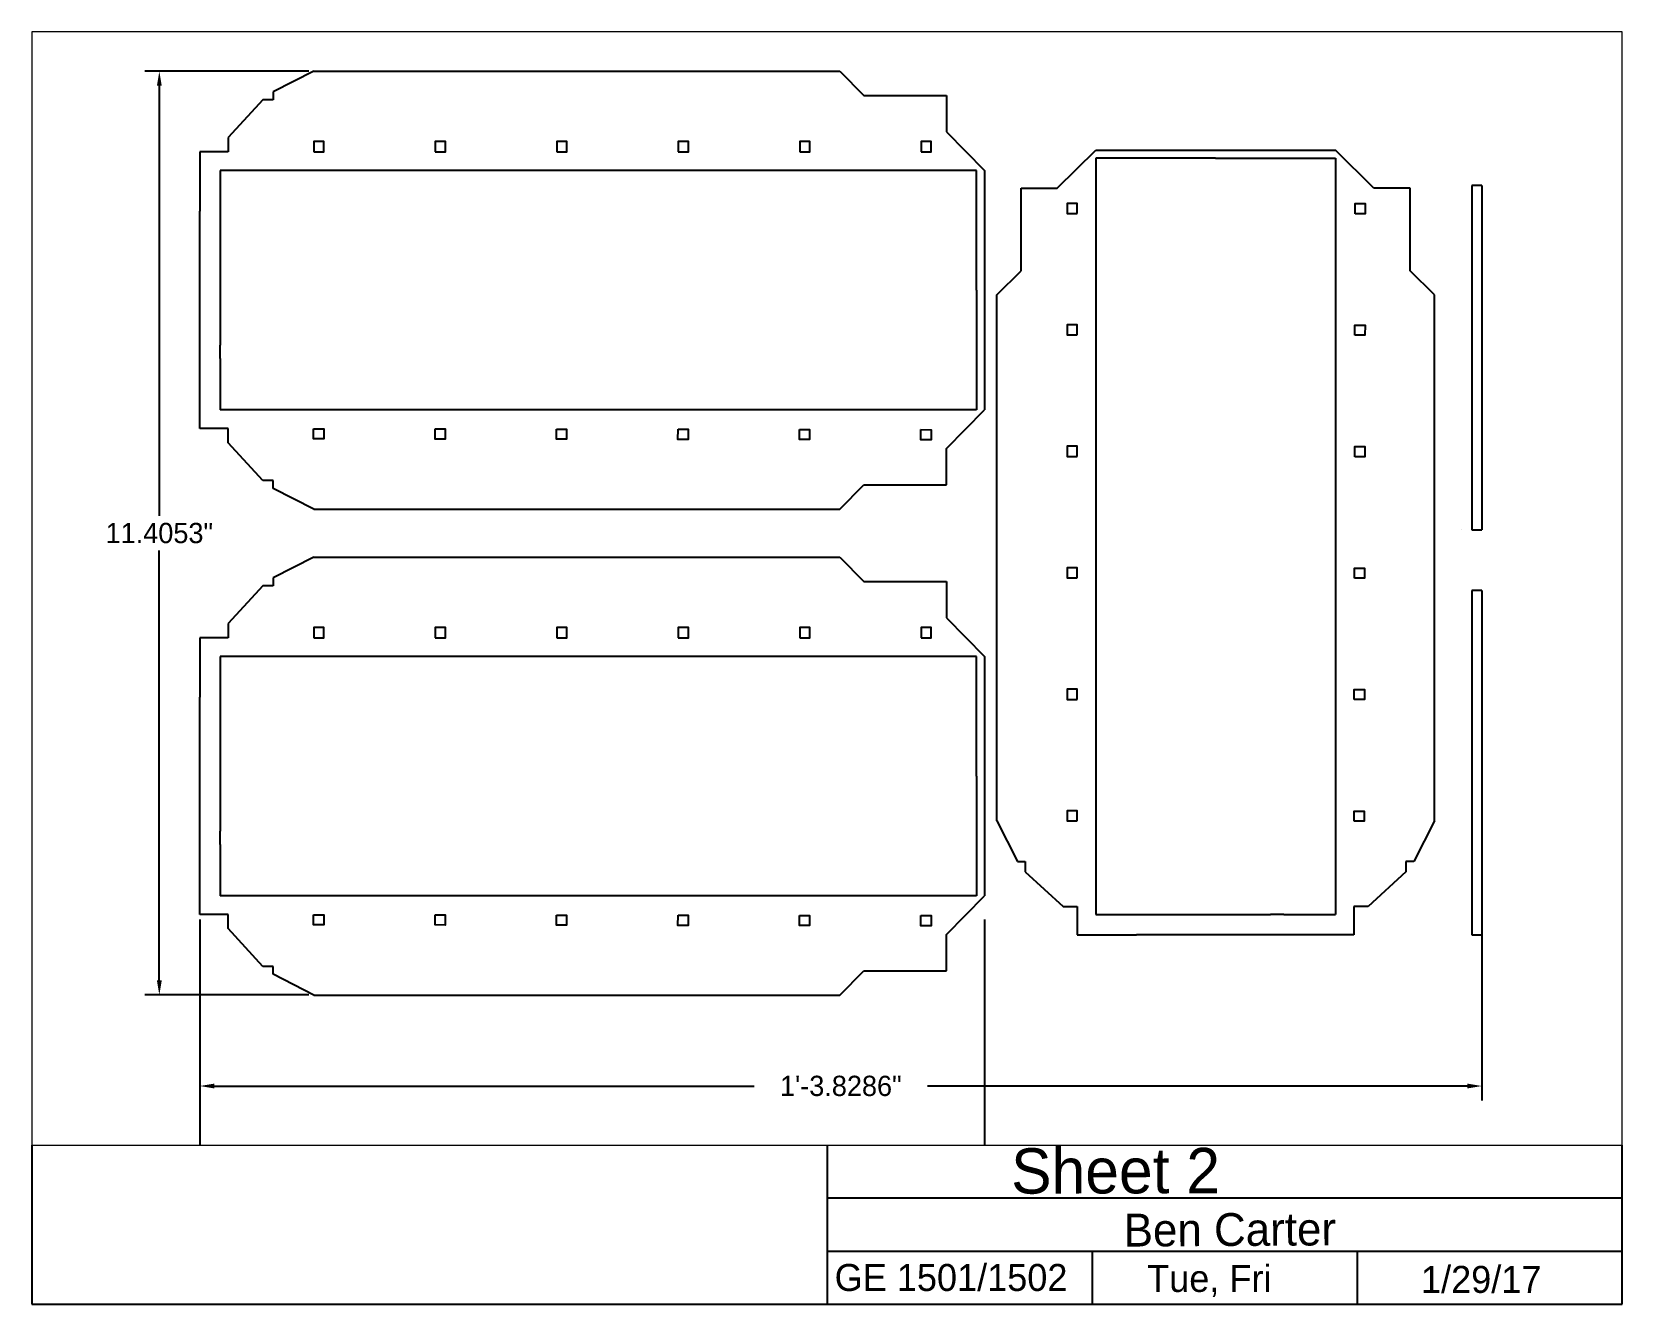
# Paper-space layout 'Layout2-Layout1' of a CAD drawing. Extents: x 0 to 10, y 0 to 8.
# The model-space entities are those that its viewports show. They can reach past a viewport. Long polylines and large blocks are cut down to what shows.
import ezdxf

# ---------------------------------------------------------------- set-up
doc = ezdxf.new("R2010")
doc.units = 0
doc.header["$MEASUREMENT"] = 0
doc.layers.get('0').update_dxf_attribs({"linetype": 'CONTINUOUS'})
doc.layers.get('Defpoints').update_dxf_attribs({"linetype": 'CONTINUOUS'})
doc.layers.add('CUT', color=1, linetype='CONTINUOUS')
doc.layers.add('Dims', color=210, linetype='CONTINUOUS')
doc.dimstyles.get("Standard").update_dxf_attribs({"dimtxt": 0.25, "dimasz": 0.18, "dimexe": 0.18, "dimexo": 0.0625, "dimgap": 0.09, "dimtad": 0, "dimtih": 1, "dimtoh": 1, "dimdec": 4, "dimzin": 0, "dimdsep": 46, "dimlunit": 3, "dimtxsty": 'Standard', "dimcen": 0.09, "dimadec": 0, "dimazin": 0, "dimtfac": 1, "dimtdec": 4, "dimtofl": 0, "dimtmove": 0, "dimatfit": 3, "dimfxl": 1, "dimtolj": 1, "dimtzin": 0, "dimarcsym": 0})

# ---------------------------------------------------------------- blocks, each defined once
blk = doc.blocks.new('*U28')
at = {"linetype": 'Continuous'}
blk.add_lwpolyline([(1.058, 0), (1.183, 0), (1.183, 0.125), (1.058, 0.125)], close=True, dxfattribs=at)
blk = doc.blocks.new('*U29')
at = {"layer": 'CUT', "color": 0, "linetype": 'ByBlock', "lineweight": -2, "transparency": 16777216}
for p in [(0.098, 2.759), (1.598, 2.759), (3.098, 2.759), (4.598, 2.759), (6.098, 2.759), (7.598, 2.759)]:
    blk.add_blockref('*U28', p, dxfattribs=at)
blk = doc.blocks.new('*U30')
at = {"linetype": 'Continuous'}
blk.add_lwpolyline([(1.058, 0), (1.183, 0), (1.183, 0.125), (1.058, 0.125)], close=True, dxfattribs=at)
blk = doc.blocks.new('*U31')
at = {"layer": 'CUT', "color": 0, "linetype": 'ByBlock', "lineweight": -2, "transparency": 16777216}
for p in [(0.098, 2.759), (1.598, 2.759), (3.098, 2.759), (4.598, 2.759), (6.098, 2.759), (7.598, 2.759)]:
    blk.add_blockref('*U30', p, dxfattribs=at)
blk = doc.blocks.new('*U32')
at = {"linetype": 'Continuous'}
blk.add_lwpolyline([(1.058, 0), (1.183, 0), (1.183, 0.125), (1.058, 0.125)], close=True, dxfattribs=at)
blk = doc.blocks.new('*U33')
at = {"layer": 'CUT', "color": 0, "linetype": 'ByBlock', "lineweight": -2, "transparency": 16777216}
for p in [(0.098, 2.759), (1.598, 2.759), (3.098, 2.759), (4.598, 2.759), (6.098, 2.759), (7.598, 2.759)]:
    blk.add_blockref('*U32', p, dxfattribs=at)
blk = doc.blocks.new('*U34')
at = {"linetype": 'Continuous'}
blk.add_lwpolyline([(1.058, 0), (1.183, 0), (1.183, 0.125), (1.058, 0.125)], close=True, dxfattribs=at)
blk = doc.blocks.new('*U35')
at = {"layer": 'CUT', "color": 0, "linetype": 'ByBlock', "lineweight": -2, "transparency": 16777216}
for p in [(0.098, 2.759), (1.598, 2.759), (3.098, 2.759), (4.598, 2.759), (6.098, 2.759), (7.598, 2.759)]:
    blk.add_blockref('*U34', p, dxfattribs=at)
blk = doc.blocks.new('*U36')
at = {"linetype": 'Continuous'}
blk.add_lwpolyline([(1.058, 0), (1.183, 0), (1.183, 0.125), (1.058, 0.125)], close=True, dxfattribs=at)
blk = doc.blocks.new('*U37')
at = {"layer": 'CUT', "color": 0, "linetype": 'ByBlock', "lineweight": -2, "transparency": 16777216}
for p in [(0.098, 2.759), (1.598, 2.759), (3.098, 2.759), (4.598, 2.759), (6.098, 2.759), (7.598, 2.759)]:
    blk.add_blockref('*U36', p, dxfattribs=at)
blk = doc.blocks.new('*U38')
at = {"linetype": 'Continuous'}
blk.add_lwpolyline([(1.058, 0), (1.183, 0), (1.183, 0.125), (1.058, 0.125)], close=True, dxfattribs=at)
blk = doc.blocks.new('*U39')
at = {"layer": 'CUT', "color": 0, "linetype": 'ByBlock', "lineweight": -2, "transparency": 16777216}
for p in [(0.098, 2.759), (1.598, 2.759), (3.098, 2.759), (4.598, 2.759), (6.098, 2.759), (7.598, 2.759)]:
    blk.add_blockref('*U38', p, dxfattribs=at)
blk = doc.blocks.new('*D90')
at = {"layer": 'Defpoints', "color": 0, "linetype": 'Continuous', "transparency": 16777216}
for p in [(1.156, 26.412), (-0.751, 15.007), (1.156, 15.007)]:
    blk.add_point(p, dxfattribs=at)
at = {"layer": 'Dims', "color": 0, "linetype": 'Continuous', "lineweight": -2, "transparency": 16777216}
for p, q in [((1.094, 26.412), (-0.931, 26.412)), ((-0.751, 26.232), (-0.751, 20.924)), ((-0.751, 15.187), (-0.751, 20.494)), ((1.094, 15.007), (-0.931, 15.007))]:
    blk.add_line(p, q, dxfattribs=at)
at = {"layer": 'Dims', "color": 0, "linetype": 'Continuous', "transparency": 16777216}
for points in [[(-0.781, 26.232), (-0.721, 26.232), (-0.751, 26.412)], [(-0.781, 15.187), (-0.721, 15.187), (-0.751, 15.007)]]:
    blk.add_solid(points, dxfattribs=at)
at = {"layer": 'Dims', "color": 0, "linetype": 'Continuous', "transparency": 16777216, "insert": (-0.751, 20.709), "char_height": 0.25, "attachment_point": 5}
blk.add_mtext('\\A1;11.4053"', dxfattribs=at)
blk = doc.blocks.new('*D91')
at = {"layer": 'Defpoints', "color": 0, "linetype": 'Continuous', "transparency": 16777216}
for p in [(-0.25, 16), (15.579, 16), (15.579, 13.883)]:
    blk.add_point(p, dxfattribs=at)
at = {"layer": 'Dims', "color": 0, "linetype": 'Continuous', "lineweight": -2, "transparency": 16777216}
for p, q in [((-0.25, 15.938), (-0.25, 13.703)), ((15.579, 15.938), (15.579, 13.703)), ((-0.07, 13.883), (6.595, 13.883)), ((15.399, 13.883), (8.733, 13.883))]:
    blk.add_line(p, q, dxfattribs=at)
at = {"layer": 'Dims', "color": 0, "linetype": 'Continuous', "transparency": 16777216}
for points in [[(-0.07, 13.913), (-0.07, 13.853), (-0.25, 13.883)], [(15.399, 13.913), (15.399, 13.853), (15.579, 13.883)]]:
    blk.add_solid(points, dxfattribs=at)
at = {"layer": 'Dims', "color": 0, "linetype": 'Continuous', "transparency": 16777216, "insert": (7.664, 13.883), "char_height": 0.25, "attachment_point": 5}
blk.add_mtext('\\A1;1\'-3.8286"', dxfattribs=at)
blk = doc.blocks.new('*D102')
at = {"layer": 'Defpoints', "color": 0, "linetype": 'Continuous', "transparency": 16777216}
for p in [(-0.25, 16), (9.438, 16), (9.438, 12.381)]:
    blk.add_point(p, dxfattribs=at)
at = {"layer": 'Dims', "color": 0, "linetype": 'Continuous', "lineweight": -2, "transparency": 16777216}
for p, q in [((-0.25, 15.938), (-0.25, 12.201)), ((9.438, 15.938), (9.438, 12.201)), ((-0.07, 12.381), (3.796, 12.381)), ((9.258, 12.381), (5.392, 12.381))]:
    blk.add_line(p, q, dxfattribs=at)
at = {"layer": 'Dims', "color": 0, "linetype": 'Continuous', "transparency": 16777216}
for points in [[(-0.07, 12.411), (-0.07, 12.351), (-0.25, 12.381)], [(9.258, 12.411), (9.258, 12.351), (9.438, 12.381)]]:
    blk.add_solid(points, dxfattribs=at)
at = {"layer": 'Dims', "color": 0, "linetype": 'Continuous', "transparency": 16777216, "insert": (4.594, 12.381), "char_height": 0.25, "attachment_point": 5}
blk.add_mtext('\\A1;9.6882"', dxfattribs=at)

msp = doc.modelspace()

# ---------------------------------------------------------------- linework, layer by layer
at = {"layer": 'CUT', "linetype": 'Continuous'}
for p, q in [((1.15627, 26.41178), (0.65391, 26.15639)), ((1.15627, 26.41178), (7.65325, 26.41178)), ((7.65325, 26.41178), (7.94793, 26.11148)), ((0.65391, 26.15639), (0.65391, 26.05816)), ((0.52762, 26.05816), (0.09823, 25.59229)), ((0.65391, 26.05816), (0.52762, 26.05816)), ((7.94793, 26.11148), (8.96949, 26.11148)), ((8.96949, 26.11148), (8.96949, 25.66526)), ((0.09823, 25.59229), (0.09823, 25.41829)), ((8.96949, 25.66526), (9.43817, 25.18815)), ((0.09823, 25.41829), (-0.25, 25.41829)), ((-0.25, 25.41829), (-0.25, 24.68593)), ((10.33474, 24.96949), (10.81185, 25.43817)), ((10.81185, 25.43817), (13.76987, 25.43817)), ((12.29086, 25.33817), (10.81185, 25.33817)), ((10.81185, 25.33817), (10.81185, 20.40476)), ((12.29086, 25.33817), (13.76987, 25.33817)), ((14.24697, 24.96949), (13.76987, 25.43817)), ((13.76987, 25.33817), (13.76987, 20.40476)), ((4.40476, 25.18815), (0, 25.18815)), ((0, 25.18815), (0.00126, 24.68593)), ((9.33817, 25.18815), (4.40476, 25.18815)), ((9.33817, 23.70914), (9.33817, 25.18815)), ((9.43817, 25.18815), (9.43817, 22.23013)), ((9.88852, 23.94793), (9.88852, 24.96949)), ((9.88852, 24.96949), (10.33474, 24.96949)), ((14.6932, 24.96949), (14.24697, 24.96949)), ((14.6932, 23.94793), (14.6932, 24.96949)), ((15.57863, 25), (15.45363, 25)), ((15.45363, 25), (15.45363, 20.75)), ((15.57863, 25), (15.57863, 20.75)), ((-0.25, 23.02914), (-0.25, 24.68593)), ((0.00126, 24.68593), (0, 23.02914)), ((9.58822, 23.65325), (9.88852, 23.94793)), ((14.99349, 23.65325), (14.6932, 23.94793)), ((9.33817, 23.70914), (9.33817, 22.23013)), ((9.58822, 17.15627), (9.58822, 23.65325)), ((14.99349, 17.15627), (14.99349, 23.65325)), ((-0.25, 22.86481), (-0.25, 23.02914)), ((0, 22.86481), (0, 23.02914)), ((-0.25, 22), (-0.25, 22.86481)), ((0, 22.86481), (0, 22.23013)), ((4.40476, 22.23013), (0, 22.23013)), ((9.33817, 22.23013), (4.40476, 22.23013)), ((8.96949, 21.75303), (9.43817, 22.23013)), ((0.09823, 22), (-0.25, 22)), ((0.09823, 21.826), (0.09823, 22)), ((0.52762, 21.36012), (0.09823, 21.826)), ((8.96949, 21.3068), (8.96949, 21.75303)), ((0.65391, 21.36012), (0.52762, 21.36012)), ((0.65391, 21.2619), (0.65391, 21.36012)), ((1.15627, 21.00651), (0.65391, 21.2619)), ((7.65325, 21.00651), (7.94793, 21.3068)), ((7.94793, 21.3068), (8.96949, 21.3068)), ((1.15627, 21.00651), (7.65325, 21.00651)), ((15.32863, 20.75), (15.32863, 20.75)), ((15.45363, 20.75), (15.57863, 20.75)), ((1.15627, 20.41178), (0.65391, 20.15639)), ((1.15627, 20.41178), (7.65325, 20.41178)), ((7.65325, 20.41178), (7.94793, 20.11148)), ((10.81185, 20.40476), (10.81185, 16)), ((13.76987, 20.40476), (13.76987, 16)), ((0.52762, 20.05816), (0.09823, 19.59229)), ((0.65391, 20.05816), (0.52762, 20.05816)), ((0.65391, 20.15639), (0.65391, 20.05816)), ((7.94793, 20.11148), (8.96949, 20.11148)), ((8.96949, 20.11148), (8.96949, 19.66526)), ((15.57863, 20), (15.45363, 20)), ((15.45363, 20), (15.45363, 15.75)), ((15.57863, 20), (15.57863, 15.75)), ((8.96949, 19.66526), (9.43817, 19.18815)), ((0.09823, 19.59229), (0.09823, 19.41829)), ((0.09823, 19.41829), (-0.25, 19.41829)), ((-0.25, 19.41829), (-0.25, 18.68593)), ((4.40476, 19.18815), (0, 19.18815)), ((0, 19.18815), (0.00126, 18.68593)), ((9.33817, 19.18815), (4.40476, 19.18815)), ((9.33817, 17.70914), (9.33817, 19.18815)), ((9.43817, 19.18815), (9.43817, 16.23013)), ((-0.25, 17.02914), (-0.25, 18.68593)), ((0.00126, 18.68593), (0, 17.02914)), ((9.33817, 17.70914), (9.33817, 16.23013)), ((9.58822, 17.15627), (9.84361, 16.65391)), ((14.99349, 17.15627), (14.7381, 16.65391)), ((-0.25, 16.86481), (-0.25, 17.02914)), ((0, 16.86481), (0, 17.02914)), ((-0.25, 16), (-0.25, 16.86481)), ((0, 16.86481), (0, 16.23013)), ((9.84361, 16.65391), (9.94184, 16.65391)), ((9.94184, 16.65391), (9.94184, 16.52762)), ((9.94184, 16.52762), (10.40771, 16.09823)), ((14.63988, 16.52762), (14.174, 16.09823)), ((14.7381, 16.65391), (14.63988, 16.65391)), ((14.63988, 16.65391), (14.63988, 16.52762)), ((4.40476, 16.23013), (0, 16.23013)), ((9.33817, 16.23013), (4.40476, 16.23013)), ((8.96949, 15.75303), (9.43817, 16.23013)), ((0.09823, 16), (-0.25, 16)), ((0.09823, 15.826), (0.09823, 16)), ((10.40771, 16.09823), (10.58171, 16.09823)), ((10.58171, 16.09823), (10.58171, 15.75)), ((10.81185, 16), (11.31407, 16.00126)), ((11.31407, 16.00126), (12.97086, 16)), ((13.13519, 16), (12.97086, 16)), ((13.13519, 16), (13.76987, 16)), ((14.174, 16.09823), (14, 16.09823)), ((14, 16.09823), (14, 15.75)), ((0.52762, 15.36012), (0.09823, 15.826)), ((8.96949, 15.3068), (8.96949, 15.75303)), ((10.58171, 15.75), (11.31407, 15.75)), ((12.97086, 15.75), (11.31407, 15.75)), ((13.13519, 15.75), (12.97086, 15.75)), ((14, 15.75), (13.13519, 15.75)), ((15.45363, 15.75), (15.57863, 15.75)), ((0.65391, 15.36012), (0.52762, 15.36012)), ((0.65391, 15.2619), (0.65391, 15.36012)), ((1.15627, 15.00651), (0.65391, 15.2619)), ((7.65325, 15.00651), (7.94793, 15.3068)), ((7.94793, 15.3068), (8.96949, 15.3068)), ((1.15627, 15.00651), (7.65325, 15.00651))]:
    msp.add_line(p, q, dxfattribs=at)

# ---------------------------------------------------------------- block references
for name, p in [('*U33', (0, 22.65914)), ('*U29', (0, 16.65914))]:
    msp.add_blockref(name, p, dxfattribs=at)
at = {"layer": 'CUT', "linetype": 'Continuous', "rotation": 89.99999999999999}
msp.add_blockref('*U37', (13.34086, 16), dxfattribs=at)
at = {"layer": 'CUT', "linetype": 'Continuous', "xscale": -1}
for name, p, rotation in [('*U39', (11.24086, 16.00161), 269.9119772672154), ('*U35', (0.00161, 24.75914), 179.9119772672155), ('*U31', (0.00161, 18.75914), 179.9119772672155)]:
    msp.add_blockref(name, p, dxfattribs=dict(at, rotation=rotation))

# ---------------------------------------------------------------- dimensions: what is measured, and where the dimension line sits
at = {"layer": 'Dims', "linetype": 'Continuous'}
dim = msp.add_linear_dim(base=(-0.75095, 15.00651), p1=(1.15627, 26.41178), p2=(1.15627, 15.00651), angle=90, dimstyle='Standard', dxfattribs=at)
dim.commit()
dim.dimension.update_dxf_attribs({"geometry": '*D90', "text_midpoint": (-0.75095, 20.70914)})
for base, p2, picture, middle in [((15.57863, 13.88287), (15.57863, 16), '*D91', (7.66431, 13.88287)), ((9.43817, 12.38122), (9.43817, 16), '*D102', (4.59409, 12.38122))]:
    dim = msp.add_linear_dim(base=base, p1=(-0.25, 16), p2=p2, dimstyle='Standard', dxfattribs=at)
    dim.commit()
    dim.dimension.update_dxf_attribs({"geometry": picture, "text_midpoint": middle})

psp = doc.layouts.new('Layout2-Layout1')

# ---------------------------------------------------------------- linework, layer by layer
for p, q in [((0, 1), (0, 0)), ((5, 1), (5, 0)), ((10, 0), (10, 1)), ((10, 0.667), (5, 0.667)), ((5, 0.333), (10, 0.333)), ((6.667, 0.333), (6.667, 0)), ((8.333, 0.333), (8.333, 0)), ((0, 0), (5, 0)), ((5, 0), (10, 0))]:
    psp.add_line(p, q)

# ---------------------------------------------------------------- texts
for s, height, rotation, p in [('Sheet 2', 0.285, 0.1287, (6.158, 0.695)), ('Ben Carter', 0.2065, 0.3496, (6.866, 0.362))]:
    psp.add_text(s, height=height, rotation=rotation).set_placement(p)
for s, height, p in [('GE 1501/1502', 0.16973, (5.048, 0.083)), ('Tue, Fri', 0.1697, (7.013, 0.077)), ('1/29/17', 0.1697, (8.735, 0.071))]:
    psp.add_text(s, height=height).set_placement(p)

# ---------------------------------------------------------------- viewports
at = {"layer": '0'}
psp.add_viewport(center=(5, 4.5), size=(10, 7), view_center_point=(7.49299, 20.02597), view_height=13.7460492, dxfattribs=at)

doc.saveas('drawing.dxf')
